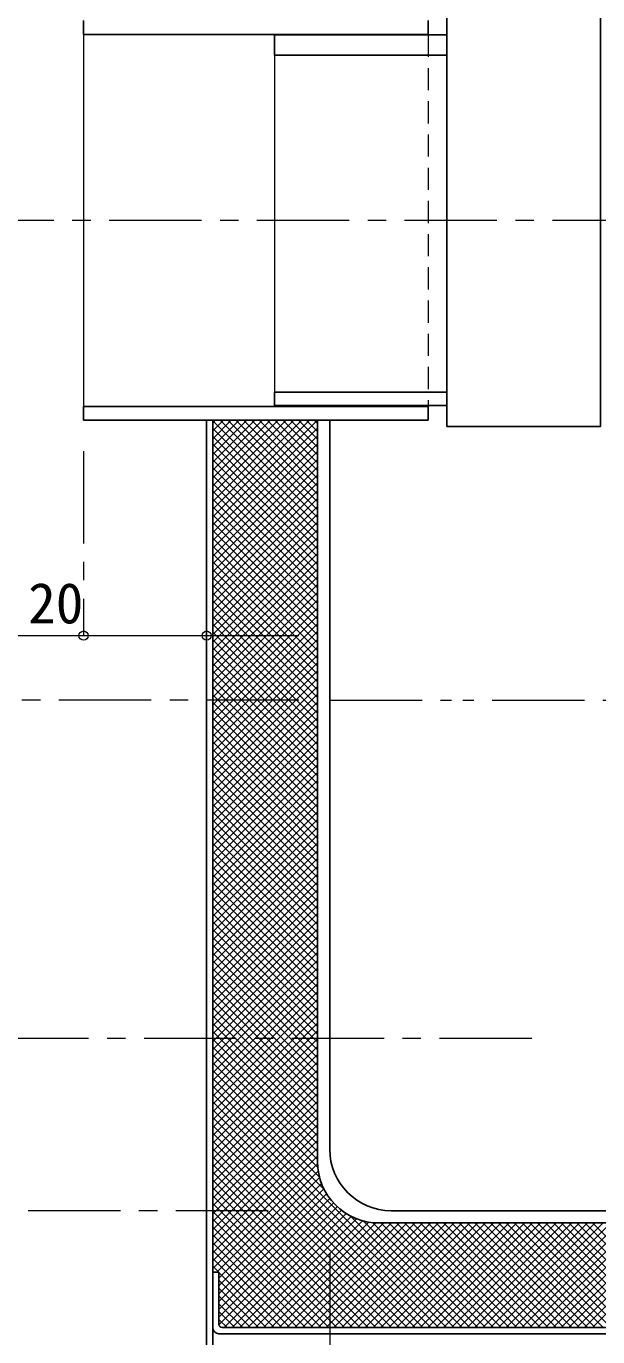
# Model space of a CAD drawing. Units: millimetres, scale not verified. Extents: x -637 to 578, y -407 to 436.
# Drawn here: x -409.2 to -316.3, y -207.9 to 5.1 of the extents above; entities that cross this region are included whole.
import ezdxf
from ezdxf.enums import TextEntityAlignment as Align

# ---------------------------------------------------------------- set-up
doc = ezdxf.new("R2010")
doc.units = ezdxf.units.MM
doc.header["$LTSCALE"] = 3
doc.header["$PDMODE"] = 32
doc.header["$PDSIZE"] = 1.5
for name, pattern in [('CHAIN1', [8, 5, -1, 1, -1]), ('DASHED1', [1.8, 1.2, -0.6]), ('DOUBLE_CHAIN1', [8.8, 5, -1, 0.6, -0.6, 0.6, -1])]:
    doc.linetypes.add(name, pattern=pattern)
doc.layers.add('0-0', color=4, linetype='Continuous', lineweight=9)
doc.styles.add('ＭＳ ゴシック', font='')
doc.styles.get('ＭＳ ゴシック').set_extended_font_data('MS Gothic')

msp = doc.modelspace()

# ---------------------------------------------------------------- linework, layer by layer
at = {"layer": '0-0', "color": 5, "lineweight": 25}
for p, q in [((-340.84, 7.074), (-340.84, -59.926)), ((-399.84, 3.824), (-399.84, 6.074)), ((-343.84, 3.824), (-343.84, 6.074)), ((-399.84, 3.824), (-343.84, 3.824)), ((-368.84, 3.749), (-340.84, 3.749)), ((-368.84, 3.749), (-368.84, 0.424)), ((-368.84, 0.424), (-340.84, 0.424)), ((-368.84, -56.526), (-368.84, -54.326)), ((-368.84, -54.326), (-340.84, -54.326)), ((-399.84, -56.676), (-399.84, -58.926)), ((-399.84, -56.676), (-343.84, -56.676)), ((-368.84, -56.526), (-340.84, -56.526)), ((-343.84, -56.676), (-343.84, -58.926)), ((-399.84, -58.926), (-343.84, -58.926)), ((-379.84, -58.926), (-379.84, -221.426)), ((-378.84, -58.926), (-378.84, -221.426)), ((-361.84, -179.426), (-361.84, -58.926)), ((-359.84, -177.426), (-359.84, -58.926)), ((-159.84, -187.426), (-349.84, -187.426)), ((-157.84, -189.426), (-351.84, -189.426)), ((-378.84, -197.426), (-377.84, -197.426)), ((-377.84, -205.926), (-377.84, -197.426)), ((-377.34, -206.426), (-132.34, -206.426)), ((-377.84, -207.426), (-131.84, -207.426))]:
    msp.add_line(p, q, dxfattribs=at)
at = {"layer": '0-0', "color": 7, "lineweight": 18}
for p, q in [((-399.84, 3.824), (-399.84, -56.676)), ((-343.84, 3.824), (-343.84, 3.749)), ((-368.84, 0.424), (-368.84, -54.326)), ((-343.84, -56.676), (-343.84, -56.526))]:
    msp.add_line(p, q, dxfattribs=at)
at = {"layer": '0-0', "linetype": 'DASHED1'}
msp.add_line((-343.84, 3.749), (-343.84, -56.526), dxfattribs=at)
at = {"layer": '0-0', "linetype": 'CHAIN1'}
for p, q in [((-236.665, -26.426), (-497.34, -26.426)), ((-399.84, -63.926), (-399.84, -93.926)), ((-364.84, -104.426), (-497.34, -104.426)), ((-327.015, -159.426), (-482.34, -159.426)), ((-369.84, -187.426), (-497.34, -187.426)), ((-359.84, -194.426), (-359.84, -276.426))]:
    msp.add_line(p, q, dxfattribs=at)
at = {"layer": '0-0'}
for p, q in [((-378.84, -75.916), (-361.851, -58.926)), ((-378.84, -74.643), (-363.123, -58.926)), ((-378.84, -73.37), (-364.396, -58.926)), ((-378.84, -72.097), (-365.669, -58.926)), ((-378.84, -70.825), (-366.942, -58.926)), ((-378.84, -69.552), (-368.215, -58.926)), ((-378.84, -68.279), (-369.487, -58.926)), ((-378.84, -67.006), (-370.76, -58.926)), ((-378.84, -65.733), (-372.033, -58.926)), ((-378.84, -64.461), (-373.306, -58.926)), ((-378.84, -63.188), (-374.578, -58.926)), ((-378.84, -61.915), (-375.851, -58.926)), ((-378.84, -60.642), (-377.124, -58.926)), ((-378.84, -59.37), (-378.397, -58.926)), ((-378.84, -59), (-361.84, -76)), ((-377.642, -58.926), (-361.84, -74.727)), ((-376.369, -58.926), (-361.84, -73.455)), ((-375.096, -58.926), (-361.84, -72.182)), ((-373.823, -58.926), (-361.84, -70.909)), ((-372.551, -58.926), (-361.84, -69.636)), ((-371.278, -58.926), (-361.84, -68.363)), ((-370.005, -58.926), (-361.84, -67.091)), ((-368.732, -58.926), (-361.84, -65.818)), ((-367.459, -58.926), (-361.84, -64.545)), ((-366.187, -58.926), (-361.84, -63.272)), ((-364.914, -58.926), (-361.84, -61.999)), ((-363.641, -58.926), (-361.84, -60.727)), ((-362.368, -58.926), (-361.84, -59.454)), ((-378.84, -77.189), (-361.84, -60.189)), ((-378.84, -60.273), (-361.84, -77.273)), ((-378.84, -78.461), (-361.84, -61.461)), ((-378.84, -61.546), (-361.84, -78.546)), ((-378.84, -79.734), (-361.84, -62.734)), ((-378.84, -62.819), (-361.84, -79.819)), ((-378.84, -81.007), (-361.84, -64.007)), ((-378.84, -64.091), (-361.84, -81.091)), ((-378.84, -82.28), (-361.84, -65.28)), ((-378.84, -65.364), (-361.84, -82.364)), ((-378.84, -83.553), (-361.84, -66.553)), ((-378.84, -66.637), (-361.84, -83.637)), ((-378.84, -84.825), (-361.84, -67.825)), ((-378.84, -67.91), (-361.84, -84.91)), ((-378.84, -86.098), (-361.84, -69.098)), ((-378.84, -69.182), (-361.84, -86.182)), ((-378.84, -87.371), (-361.84, -70.371)), ((-378.84, -70.455), (-361.84, -87.455)), ((-378.84, -88.644), (-361.84, -71.644)), ((-378.84, -71.728), (-361.84, -88.728)), ((-378.84, -89.917), (-361.84, -72.917)), ((-378.84, -73.001), (-361.84, -90.001)), ((-378.84, -91.189), (-361.84, -74.189)), ((-378.84, -74.274), (-361.84, -91.274)), ((-378.84, -92.462), (-361.84, -75.462)), ((-378.84, -75.546), (-361.84, -92.546)), ((-378.84, -93.735), (-361.84, -76.735)), ((-378.84, -76.819), (-361.84, -93.819)), ((-378.84, -95.008), (-361.84, -78.008)), ((-378.84, -78.092), (-361.84, -95.092)), ((-378.84, -96.281), (-361.84, -79.281)), ((-378.84, -79.365), (-361.84, -96.365)), ((-378.84, -97.553), (-361.84, -80.553)), ((-378.84, -80.638), (-361.84, -97.638)), ((-378.84, -98.826), (-361.84, -81.826)), ((-378.84, -81.91), (-361.84, -98.91)), ((-378.84, -100.099), (-361.84, -83.099)), ((-378.84, -83.183), (-361.84, -100.183)), ((-378.84, -101.372), (-361.84, -84.372)), ((-378.84, -84.456), (-361.84, -101.456)), ((-378.84, -102.644), (-361.84, -85.644)), ((-378.84, -85.729), (-361.84, -102.729)), ((-378.84, -103.917), (-361.84, -86.917)), ((-378.84, -87.002), (-361.84, -104.002)), ((-378.84, -105.19), (-361.84, -88.19)), ((-378.84, -88.274), (-361.84, -105.274)), ((-378.84, -106.463), (-361.84, -89.463)), ((-378.84, -89.547), (-361.84, -106.547)), ((-378.84, -107.736), (-361.84, -90.736)), ((-378.84, -90.82), (-361.84, -107.82)), ((-378.84, -109.008), (-361.84, -92.008)), ((-378.84, -92.093), (-361.84, -109.093)), ((-378.84, -110.281), (-361.84, -93.281)), ((-378.84, -93.366), (-361.84, -110.366)), ((-414.84, -93.926), (-364.84, -93.926)), ((-378.84, -111.554), (-361.84, -94.554)), ((-378.84, -94.638), (-361.84, -111.638)), ((-378.84, -112.827), (-361.84, -95.827)), ((-378.84, -95.911), (-361.84, -112.911)), ((-378.84, -114.1), (-361.84, -97.1)), ((-378.84, -97.184), (-361.84, -114.184)), ((-378.84, -115.372), (-361.84, -98.372)), ((-378.84, -98.457), (-361.84, -115.457)), ((-378.84, -116.645), (-361.84, -99.645)), ((-378.84, -99.729), (-361.84, -116.729)), ((-378.84, -117.918), (-361.84, -100.918)), ((-378.84, -101.002), (-361.84, -118.002)), ((-378.84, -119.191), (-361.84, -102.191)), ((-378.84, -102.275), (-361.84, -119.275)), ((-378.84, -120.464), (-361.84, -103.464)), ((-378.84, -103.548), (-361.84, -120.548)), ((-378.84, -121.736), (-361.84, -104.736)), ((-378.84, -104.821), (-361.84, -121.821)), ((-378.84, -123.009), (-361.84, -106.009)), ((-378.84, -106.093), (-361.84, -123.093)), ((-378.84, -124.282), (-361.84, -107.282)), ((-378.84, -107.366), (-361.84, -124.366)), ((-378.84, -125.555), (-361.84, -108.555)), ((-378.84, -108.639), (-361.84, -125.639)), ((-378.84, -126.828), (-361.84, -109.828)), ((-378.84, -109.912), (-361.84, -126.912)), ((-378.84, -128.1), (-361.84, -111.1)), ((-378.84, -111.185), (-361.84, -128.185)), ((-378.84, -129.373), (-361.84, -112.373)), ((-378.84, -112.457), (-361.84, -129.457)), ((-378.84, -130.646), (-361.84, -113.646)), ((-378.84, -113.73), (-361.84, -130.73)), ((-378.84, -131.919), (-361.84, -114.919)), ((-378.84, -115.003), (-361.84, -132.003)), ((-378.84, -133.191), (-361.84, -116.191)), ((-378.84, -116.276), (-361.84, -133.276)), ((-378.84, -134.464), (-361.84, -117.464)), ((-378.84, -117.549), (-361.84, -134.549)), ((-378.84, -135.737), (-361.84, -118.737)), ((-378.84, -118.821), (-361.84, -135.821)), ((-378.84, -137.01), (-361.84, -120.01)), ((-378.84, -120.094), (-361.84, -137.094)), ((-378.84, -138.283), (-361.84, -121.283)), ((-378.84, -121.367), (-361.84, -138.367)), ((-378.84, -139.555), (-361.84, -122.555)), ((-378.84, -122.64), (-361.84, -139.64)), ((-378.84, -140.828), (-361.84, -123.828)), ((-378.84, -123.913), (-361.84, -140.913)), ((-378.84, -142.101), (-361.84, -125.101)), ((-378.84, -125.185), (-361.84, -142.185)), ((-378.84, -143.374), (-361.84, -126.374)), ((-378.84, -126.458), (-361.84, -143.458)), ((-378.84, -144.647), (-361.84, -127.647)), ((-378.84, -127.731), (-361.84, -144.731)), ((-378.84, -145.919), (-361.84, -128.919)), ((-378.84, -129.004), (-361.84, -146.004)), ((-378.84, -147.192), (-361.84, -130.192)), ((-378.84, -130.277), (-361.84, -147.277)), ((-378.84, -148.465), (-361.84, -131.465)), ((-378.84, -131.549), (-361.84, -148.549)), ((-378.84, -149.738), (-361.84, -132.738)), ((-378.84, -132.822), (-361.84, -149.822)), ((-378.84, -151.011), (-361.84, -134.011)), ((-378.84, -134.095), (-361.84, -151.095)), ((-378.84, -152.283), (-361.84, -135.283)), ((-378.84, -135.368), (-361.84, -152.368)), ((-378.84, -153.556), (-361.84, -136.556)), ((-378.84, -136.64), (-361.84, -153.64)), ((-378.84, -154.829), (-361.84, -137.829)), ((-378.84, -137.913), (-361.84, -154.913)), ((-378.84, -156.102), (-361.84, -139.102)), ((-378.84, -139.186), (-361.84, -156.186)), ((-378.84, -157.375), (-361.84, -140.375)), ((-378.84, -140.459), (-361.84, -157.459)), ((-378.84, -158.647), (-361.84, -141.647)), ((-378.84, -141.732), (-361.84, -158.732)), ((-378.84, -159.92), (-361.84, -142.92)), ((-378.84, -143.004), (-361.84, -160.004)), ((-378.84, -161.193), (-361.84, -144.193)), ((-378.84, -144.277), (-361.84, -161.277)), ((-378.84, -162.466), (-361.84, -145.466)), ((-378.84, -145.55), (-361.84, -162.55)), ((-378.84, -163.738), (-361.84, -146.738)), ((-378.84, -146.823), (-361.84, -163.823)), ((-378.84, -165.011), (-361.84, -148.011)), ((-378.84, -148.096), (-361.84, -165.096)), ((-378.84, -166.284), (-361.84, -149.284)), ((-378.84, -149.368), (-361.84, -166.368)), ((-378.84, -167.557), (-361.84, -150.557)), ((-378.84, -150.641), (-361.84, -167.641)), ((-378.84, -168.83), (-361.84, -151.83)), ((-378.84, -151.914), (-361.84, -168.914)), ((-378.84, -170.102), (-361.84, -153.102)), ((-378.84, -153.187), (-361.84, -170.187)), ((-378.84, -171.375), (-361.84, -154.375)), ((-378.84, -154.46), (-361.84, -171.46)), ((-378.84, -172.648), (-361.84, -155.648)), ((-378.84, -155.732), (-361.84, -172.732)), ((-378.84, -173.921), (-361.84, -156.921)), ((-378.84, -157.005), (-361.84, -174.005)), ((-378.84, -175.194), (-361.84, -158.194)), ((-378.84, -158.278), (-361.84, -175.278)), ((-378.84, -176.466), (-361.84, -159.466)), ((-378.84, -159.551), (-361.84, -176.551)), ((-378.84, -177.739), (-361.84, -160.739)), ((-378.84, -160.824), (-361.84, -177.824)), ((-378.84, -179.012), (-361.84, -162.012)), ((-378.84, -162.096), (-361.84, -179.096)), ((-378.84, -180.285), (-361.84, -163.285)), ((-378.84, -163.369), (-361.791, -180.418)), ((-378.84, -181.558), (-361.84, -164.558)), ((-378.84, -164.642), (-361.511, -181.971)), ((-378.84, -182.83), (-361.84, -165.83)), ((-378.84, -165.915), (-360.709, -184.046)), ((-378.84, -184.103), (-361.84, -167.103)), ((-378.84, -167.187), (-339.602, -206.426)), ((-378.84, -185.376), (-361.84, -168.376)), ((-378.84, -168.46), (-340.875, -206.426)), ((-378.84, -186.649), (-361.84, -169.649)), ((-378.84, -169.733), (-342.147, -206.426)), ((-378.84, -187.922), (-361.84, -170.922)), ((-378.84, -171.006), (-343.42, -206.426)), ((-378.84, -189.194), (-361.84, -172.194)), ((-378.84, -172.279), (-344.693, -206.426)), ((-378.84, -190.467), (-361.84, -173.467)), ((-378.84, -173.551), (-345.966, -206.426)), ((-378.84, -191.74), (-361.84, -174.74)), ((-378.84, -174.824), (-347.239, -206.426)), ((-378.84, -193.013), (-361.84, -176.013)), ((-378.84, -176.097), (-348.511, -206.426)), ((-378.84, -194.286), (-361.84, -177.286)), ((-378.84, -177.37), (-349.784, -206.426)), ((-378.84, -195.558), (-361.84, -178.558)), ((-378.84, -178.643), (-351.057, -206.426)), ((-378.84, -196.831), (-361.832, -179.823)), ((-378.84, -179.915), (-352.33, -206.426)), ((-378.162, -197.426), (-361.719, -180.982)), ((-378.84, -181.188), (-353.603, -206.426)), ((-378.84, -182.461), (-354.875, -206.426)), ((-377.84, -198.377), (-361.495, -182.031)), ((-377.84, -199.649), (-361.183, -182.992)), ((-378.84, -183.734), (-356.148, -206.426)), ((-378.84, -185.007), (-357.421, -206.426)), ((-377.84, -200.922), (-360.795, -183.877)), ((-377.84, -202.195), (-360.34, -184.695)), ((-378.84, -186.279), (-358.694, -206.426)), ((-377.84, -203.468), (-359.822, -185.45)), ((-377.84, -204.741), (-359.246, -186.146)), ((-377.834, -206.007), (-358.612, -186.785)), ((-376.98, -206.426), (-357.92, -187.366)), ((-378.84, -187.552), (-359.967, -206.426)), ((-378.84, -188.825), (-361.239, -206.426)), ((-375.707, -206.426), (-357.169, -187.888)), ((-374.435, -206.426), (-356.357, -188.348)), ((-373.162, -206.426), (-355.477, -188.741)), ((-371.889, -206.426), (-354.523, -189.06)), ((-370.616, -206.426), (-353.481, -189.291)), ((-369.343, -206.426), (-352.331, -189.414)), ((-368.071, -206.426), (-351.071, -189.426)), ((-366.798, -206.426), (-349.798, -189.426)), ((-365.525, -206.426), (-348.525, -189.426)), ((-364.252, -206.426), (-347.252, -189.426)), ((-362.979, -206.426), (-345.979, -189.426)), ((-361.707, -206.426), (-344.707, -189.426)), ((-360.434, -206.426), (-343.434, -189.426)), ((-359.161, -206.426), (-342.161, -189.426)), ((-357.888, -206.426), (-340.888, -189.426)), ((-356.615, -206.426), (-339.615, -189.426)), ((-356.46, -188.295), (-338.329, -206.426)), ((-355.343, -206.426), (-338.343, -189.426)), ((-354.386, -189.097), (-337.056, -206.426)), ((-354.07, -206.426), (-337.07, -189.426)), ((-352.833, -189.377), (-335.783, -206.426)), ((-352.797, -206.426), (-335.797, -189.426)), ((-351.524, -206.426), (-334.524, -189.426)), ((-351.511, -189.426), (-334.511, -206.426)), ((-350.252, -206.426), (-333.252, -189.426)), ((-350.238, -189.426), (-333.238, -206.426)), ((-348.979, -206.426), (-331.979, -189.426)), ((-348.965, -189.426), (-331.965, -206.426)), ((-347.706, -206.426), (-330.706, -189.426)), ((-347.692, -189.426), (-330.692, -206.426)), ((-346.433, -206.426), (-329.433, -189.426)), ((-346.42, -189.426), (-329.42, -206.426)), ((-345.16, -206.426), (-328.16, -189.426)), ((-345.147, -189.426), (-328.147, -206.426)), ((-343.888, -206.426), (-326.888, -189.426)), ((-343.874, -189.426), (-326.874, -206.426)), ((-342.615, -206.426), (-325.615, -189.426)), ((-342.601, -189.426), (-325.601, -206.426)), ((-341.342, -206.426), (-324.342, -189.426)), ((-341.328, -189.426), (-324.328, -206.426)), ((-340.069, -206.426), (-323.069, -189.426)), ((-340.056, -189.426), (-323.056, -206.426)), ((-338.796, -206.426), (-321.796, -189.426)), ((-338.783, -189.426), (-321.783, -206.426)), ((-337.524, -206.426), (-320.524, -189.426)), ((-337.51, -189.426), (-320.51, -206.426)), ((-336.251, -206.426), (-319.251, -189.426)), ((-336.237, -189.426), (-319.237, -206.426)), ((-334.978, -206.426), (-317.978, -189.426)), ((-334.964, -189.426), (-317.964, -206.426)), ((-333.705, -206.426), (-316.705, -189.426)), ((-333.692, -189.426), (-316.692, -206.426)), ((-332.432, -206.426), (-315.432, -189.426)), ((-332.419, -189.426), (-315.419, -206.426)), ((-331.16, -206.426), (-314.16, -189.426)), ((-331.146, -189.426), (-314.146, -206.426)), ((-329.887, -206.426), (-312.887, -189.426)), ((-329.873, -189.426), (-312.873, -206.426)), ((-328.614, -206.426), (-311.614, -189.426)), ((-328.6, -189.426), (-311.6, -206.426)), ((-327.341, -206.426), (-310.341, -189.426)), ((-327.328, -189.426), (-310.328, -206.426)), ((-326.068, -206.426), (-309.068, -189.426)), ((-326.055, -189.426), (-309.055, -206.426)), ((-324.796, -206.426), (-307.796, -189.426)), ((-324.782, -189.426), (-307.782, -206.426)), ((-323.523, -206.426), (-306.523, -189.426)), ((-323.509, -189.426), (-306.509, -206.426)), ((-322.25, -206.426), (-305.25, -189.426)), ((-322.236, -189.426), (-305.236, -206.426)), ((-320.977, -206.426), (-303.977, -189.426)), ((-320.964, -189.426), (-303.964, -206.426)), ((-319.705, -206.426), (-302.705, -189.426)), ((-319.691, -189.426), (-302.691, -206.426)), ((-318.432, -206.426), (-301.432, -189.426)), ((-318.418, -189.426), (-301.418, -206.426)), ((-317.159, -206.426), (-300.159, -189.426)), ((-317.145, -189.426), (-300.145, -206.426)), ((-378.84, -190.098), (-362.512, -206.426)), ((-378.84, -191.371), (-363.785, -206.426)), ((-378.84, -192.643), (-365.058, -206.426)), ((-378.84, -193.916), (-366.33, -206.426)), ((-378.84, -195.189), (-367.603, -206.426)), ((-378.84, -196.462), (-377.876, -197.426)), ((-377.84, -197.462), (-368.876, -206.426)), ((-377.84, -198.734), (-370.149, -206.426)), ((-377.84, -200.007), (-371.422, -206.426)), ((-377.84, -201.28), (-372.694, -206.426)), ((-377.84, -202.553), (-373.967, -206.426)), ((-377.84, -203.826), (-375.24, -206.426)), ((-377.84, -205.098), (-376.513, -206.426))]:
    msp.add_line(p, q, dxfattribs=at)
at = {"layer": '0-0', "linetype": 'DOUBLE_CHAIN1'}
msp.add_line((-359.84, -104.426), (-180.84, -104.426), dxfattribs=at)
at = {"layer": '0-0', "color": 5, "lineweight": 25}
msp.add_lwpolyline([(-315.84, 7.074), (-315.84, -59.926), (-340.84, -59.926)], dxfattribs=at)
for centre, radius in [((-349.84, -177.426), 10), ((-351.84, -179.426), 10), ((-377.84, -206.426), 1), ((-377.34, -205.926), 0.5)]:
    msp.add_arc(centre, radius, 180, 270, dxfattribs=at)
at = {"layer": '0-0', "color": 1}
for p in [(-399.84, -93.926), (-379.84, -93.926)]:
    msp.add_point(p, dxfattribs=at)

# ---------------------------------------------------------------- texts
at = {"layer": '0-0', "color": 7, "style": 'ＭＳ ゴシック'}
msp.add_text('20', height=6.598, dxfattribs=at).set_placement((-408.84, -93.926), align=Align.BOTTOM_LEFT)

doc.saveas('drawing.dxf')
